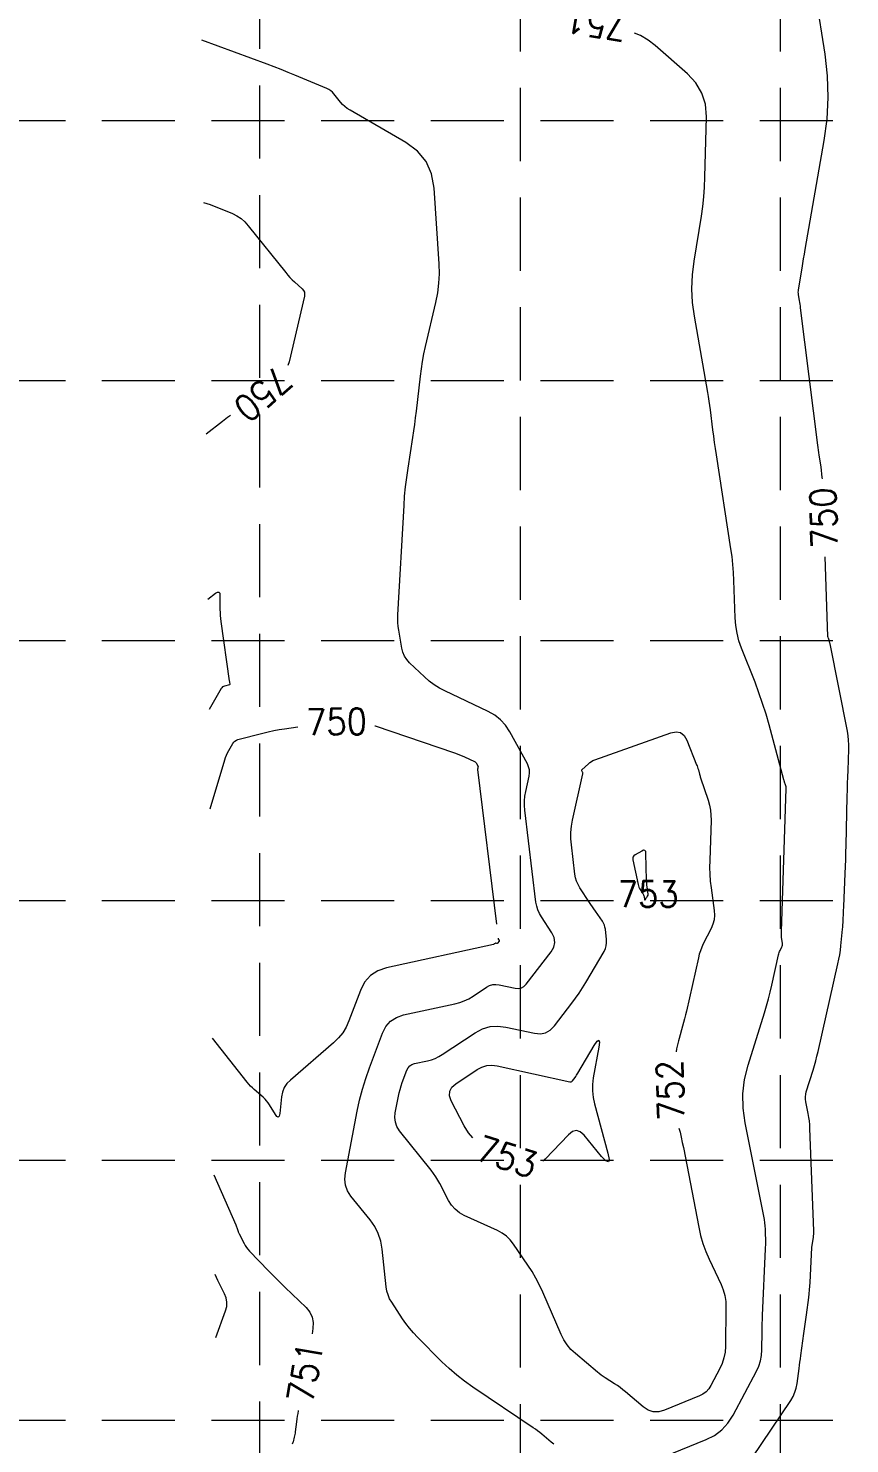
# Model space of a CAD drawing. Header units: feet. Extents: x 46644 to 49208, y 46045 to 47649.
# Drawn here: x 47130.1 to 47256.5, y 46723.2 to 46941 of the extents above; entities that cross this region are included whole.
import ezdxf
from ezdxf.enums import TextEntityAlignment as Align

# ---------------------------------------------------------------- set-up
doc = ezdxf.new("R2010")
doc.units = ezdxf.units.FT
doc.header["$MEASUREMENT"] = 0
doc.linetypes.add('DGN Style 3', pattern=[33.544038, 23.960027, -9.584011])
doc.linetypes.add('HIDDEN', pattern=[0.375, 0.25, -0.125])
doc.layers.add('EC', color=35, linetype='Continuous', lineweight=0)
doc.layers.add('GRID', color=254, linetype='HIDDEN')
doc.styles.add('Style-STANDARD', font='STANDARD.shx')

msp = doc.modelspace()

# ---------------------------------------------------------------- linework, layer by layer
at = {"layer": 'EC', "color": 35, "linetype": 'DGN Style 3', "lineweight": 0}
for p, q in [((47252.71, 46937.03), (47250.3, 46952.39)), ((47224.3, 46939.9), (47223.39, 46940.29)), ((47225.48, 46939.21), (47224.3, 46939.9)), ((47166.88, 46935.5), (47156.81, 46939.22)), ((47226.58, 46938.36), (47225.48, 46939.21)), ((47231.54, 46934.04), (47226.58, 46938.36)), ((47167.95, 46935.09), (47166.88, 46935.5)), ((47253.1, 46933.7), (47252.71, 46937.03)), ((47169.01, 46934.68), (47167.95, 46935.09)), ((47170.08, 46934.25), (47169.01, 46934.68)), ((47171.13, 46933.82), (47170.08, 46934.25)), ((47176.06, 46931.75), (47171.13, 46933.82)), ((47232.85, 46932.64), (47231.54, 46934.04)), ((47253.21, 46930.38), (47253.1, 46933.7)), ((47176.36, 46931.6), (47176.06, 46931.75)), ((47176.64, 46931.41), (47176.36, 46931.6)), ((47176.9, 46931.19), (47176.64, 46931.41)), ((47177.13, 46930.94), (47176.9, 46931.19)), ((47178.13, 46929.68), (47177.13, 46930.94)), ((47233.77, 46931.07), (47232.85, 46932.64)), ((47234.31, 46929.33), (47233.77, 46931.07)), ((47178.46, 46929.31), (47178.13, 46929.68)), ((47178.81, 46928.97), (47178.46, 46929.31)), ((47179.19, 46928.67), (47178.81, 46928.97)), ((47179.61, 46928.41), (47179.19, 46928.67)), ((47234.45, 46927.42), (47234.31, 46929.33)), ((47253.04, 46927.06), (47253.21, 46930.38)), ((47188.2, 46923.45), (47179.61, 46928.41)), ((47234.24, 46918.1), (47234.45, 46927.42)), ((47252.59, 46923.74), (47253.04, 46927.06)), ((47189.99, 46922.14), (47188.2, 46923.45)), ((47191.32, 46920.54), (47189.99, 46922.14)), ((47249.65, 46906.99), (47252.59, 46923.74)), ((47192.17, 46918.64), (47191.32, 46920.54)), ((47192.56, 46916.45), (47192.17, 46918.64)), ((47234.18, 46916.6), (47234.24, 46918.1)), ((47193.32, 46904.76), (47192.56, 46916.45)), ((47234.07, 46915.1), (47234.18, 46916.6)), ((47157.08, 46914.24), (47158.08, 46913.94)), ((47158.08, 46913.94), (47161.5, 46912.51)), ((47233.69, 46912.12), (47233.9, 46913.61)), ((47233.9, 46913.61), (47234.07, 46915.1)), ((47161.5, 46912.51), (47162.21, 46912.16)), ((47162.21, 46912.16), (47162.85, 46911.74)), ((47162.85, 46911.74), (47163.43, 46911.23)), ((47163.43, 46911.23), (47163.96, 46910.65)), ((47232.57, 46905.19), (47233.69, 46912.12)), ((47163.96, 46910.65), (47169.71, 46903.44)), ((47249.53, 46906.27), (47249.65, 46906.99)), ((47193.37, 46903.27), (47193.32, 46904.76)), ((47232.31, 46903.07), (47232.57, 46905.19)), ((47249.17, 46904.14), (47249.29, 46904.85)), ((47249.29, 46904.85), (47249.41, 46905.56)), ((47249.41, 46905.56), (47249.53, 46906.27)), ((47169.71, 46903.44), (47170.02, 46903.06)), ((47170.02, 46903.06), (47170.35, 46902.69)), ((47170.35, 46902.69), (47170.69, 46902.34)), ((47193.3, 46901.79), (47193.37, 46903.27)), ((47232.24, 46900.95), (47232.31, 46903.07)), ((47248.63, 46900.81), (47249.17, 46904.14)), ((47170.69, 46902.34), (47171.05, 46902.01)), ((47171.05, 46902.01), (47172.24, 46900.93)), ((47172.24, 46900.93), (47172.45, 46900.68)), ((47172.45, 46900.68), (47172.58, 46900.41)), ((47172.58, 46900.41), (47172.63, 46900.12)), ((47193.12, 46900.32), (47193.3, 46901.79)), ((47232.34, 46898.83), (47232.24, 46900.95)), ((47248.6, 46900.42), (47248.61, 46900.62)), ((47248.61, 46900.23), (47248.6, 46900.42)), ((47248.61, 46900.62), (47248.63, 46900.81)), ((47172.59, 46899.8), (47170.23, 46889.71)), ((47172.63, 46900.12), (47172.59, 46899.8)), ((47191.24, 46892.06), (47192.84, 46898.86)), ((47192.84, 46898.86), (47193.12, 46900.32)), ((47232.62, 46896.71), (47232.34, 46898.83)), ((47248.64, 46900.03), (47248.61, 46900.23)), ((47248.8, 46899.13), (47248.64, 46900.03)), ((47248.84, 46898.85), (47248.8, 46899.13)), ((47248.89, 46898.57), (47248.84, 46898.85)), ((47248.93, 46898.29), (47248.89, 46898.57)), ((47248.96, 46898.01), (47248.93, 46898.29)), ((47234.67, 46885.01), (47232.62, 46896.71)), ((47251.61, 46876.91), (47248.96, 46898.01)), ((47190.99, 46890.92), (47191.24, 46892.06)), ((47170.23, 46889.71), (47170.04, 46889.16)), ((47190.59, 46888.64), (47190.78, 46889.78)), ((47190.78, 46889.78), (47190.99, 46890.92)), ((47189.82, 46882.1), (47190.44, 46887.49)), ((47190.44, 46887.49), (47190.59, 46888.64)), ((47234.78, 46884.35), (47234.67, 46885.01)), ((47234.89, 46883.68), (47234.78, 46884.35)), ((47234.98, 46883.01), (47234.89, 46883.68)), ((47235.07, 46882.34), (47234.98, 46883.01)), ((47160.76, 46881.12), (47159.96, 46880.52)), ((47161.21, 46881.44), (47160.76, 46881.12)), ((47189.56, 46880.08), (47189.7, 46881.09)), ((47189.7, 46881.09), (47189.82, 46882.1)), ((47235.46, 46879.22), (47235.07, 46882.34)), ((47159.96, 46880.52), (47157.46, 46878.59)), ((47189.27, 46878.06), (47189.42, 46879.07)), ((47189.42, 46879.07), (47189.56, 46880.08)), ((47235.59, 46878.26), (47235.46, 46879.22)), ((47188.54, 46873.36), (47189.27, 46878.06)), ((47235.72, 46877.31), (47235.59, 46878.26)), ((47235.85, 46876.35), (47235.72, 46877.31)), ((47251.66, 46876.52), (47251.61, 46876.91)), ((47251.71, 46876.14), (47251.66, 46876.52)), ((47236, 46875.4), (47235.85, 46876.35)), ((47238.23, 46860.95), (47236, 46875.4)), ((47251.77, 46875.75), (47251.71, 46876.14)), ((47251.82, 46875.36), (47251.77, 46875.75)), ((47252.1, 46873.55), (47251.82, 46875.36)), ((47188.33, 46871.92), (47188.54, 46873.36)), ((47252.18, 46873), (47252.1, 46873.55)), ((47252.24, 46872.45), (47252.18, 46873)), ((47252.29, 46871.89), (47252.24, 46872.45)), ((47188.02, 46869.03), (47188.16, 46870.48)), ((47188.16, 46870.48), (47188.33, 46871.92)), ((47252.3, 46871.7), (47252.29, 46871.89)), ((47187.92, 46867.58), (47188.02, 46869.03)), ((47186.98, 46850.76), (47187.92, 46867.58)), ((47238.4, 46859.73), (47238.23, 46860.95)), ((47238.53, 46858.51), (47238.4, 46859.73)), ((47253.16, 46847.47), (47252.73, 46859.7)), ((47238.63, 46857.28), (47238.53, 46858.51)), ((47238.69, 46856.05), (47238.63, 46857.28)), ((47238.89, 46850.31), (47238.69, 46856.05)), ((47157.73, 46853.2), (47158.9, 46854.11)), ((47158.9, 46854.11), (47159.21, 46854.29)), ((47159.21, 46854.29), (47159.43, 46854.29)), ((47159.43, 46854.29), (47159.56, 46854.11)), ((47159.56, 46854.11), (47159.6, 46853.76)), ((47159.6, 46853.76), (47159.6, 46851.61)), ((47159.6, 46851.61), (47159.61, 46851.15)), ((47159.61, 46851.15), (47159.63, 46850.69)), ((47159.63, 46850.69), (47159.67, 46850.23)), ((47186.97, 46850.17), (47186.98, 46850.76)), ((47238.99, 46849.12), (47238.89, 46850.31)), ((47159.67, 46850.23), (47159.73, 46849.77)), ((47159.73, 46849.77), (47161.03, 46840.61)), ((47186.98, 46849.58), (47186.97, 46850.17)), ((47187.03, 46848.99), (47186.98, 46849.58)), ((47187.11, 46848.4), (47187.03, 46848.99)), ((47187.57, 46845.66), (47187.11, 46848.4)), ((47239.18, 46847.94), (47238.99, 46849.12)), ((47239.47, 46846.78), (47239.18, 46847.94)), ((47239.87, 46845.65), (47239.47, 46846.78)), ((47253.16, 46847.43), (47253.16, 46847.47)), ((47253.17, 46847.39), (47253.16, 46847.43)), ((47253.18, 46847.35), (47253.17, 46847.39)), ((47253.19, 46847.32), (47253.18, 46847.35)), ((47253.26, 46847.15), (47253.19, 46847.32)), ((47253.28, 46847.1), (47253.26, 46847.15)), ((47253.29, 46847.05), (47253.28, 46847.1)), ((47253.31, 46846.99), (47253.29, 46847.05)), ((47253.33, 46846.94), (47253.31, 46846.99)), ((47253.4, 46846.66), (47253.33, 46846.94)), ((47253.42, 46846.57), (47253.4, 46846.66)), ((47253.44, 46846.49), (47253.42, 46846.57)), ((47253.46, 46846.41), (47253.44, 46846.49)), ((47253.48, 46846.32), (47253.46, 46846.41)), ((47256.15, 46832.86), (47253.48, 46846.32)), ((47187.73, 46845.02), (47187.57, 46845.66)), ((47187.98, 46844.43), (47187.73, 46845.02)), ((47188.33, 46843.89), (47187.98, 46844.43)), ((47188.77, 46843.39), (47188.33, 46843.89)), ((47241.94, 46840.4), (47239.87, 46845.65)), ((47191.07, 46841.22), (47188.77, 46843.39)), ((47159.77, 46839.44), (47157.91, 46836.2)), ((47159.87, 46839.57), (47159.77, 46839.44)), ((47159.98, 46839.68), (47159.87, 46839.57)), ((47160.12, 46839.76), (47159.98, 46839.68)), ((47160.27, 46839.82), (47160.12, 46839.76)), ((47161.04, 46840.02), (47160.27, 46839.82)), ((47161.03, 46840.61), (47161.04, 46840.54)), ((47161.04, 46840.54), (47161.05, 46840.48)), ((47161.07, 46840.04), (47161.04, 46840.02)), ((47161.05, 46840.48), (47161.06, 46840.41)), ((47161.06, 46840.41), (47161.07, 46840.35)), ((47161.07, 46840.35), (47161.11, 46840.14)), ((47161.1, 46840.06), (47161.07, 46840.04)), ((47161.11, 46840.09), (47161.1, 46840.06)), ((47161.11, 46840.14), (47161.11, 46840.09)), ((47191.79, 46840.59), (47191.07, 46841.22)), ((47192.56, 46840.02), (47191.79, 46840.59)), ((47193.37, 46839.51), (47192.56, 46840.02)), ((47194.22, 46839.07), (47193.37, 46839.51)), ((47242.55, 46838.79), (47241.94, 46840.4)), ((47200.86, 46835.93), (47194.22, 46839.07)), ((47243.11, 46837.16), (47242.55, 46838.79)), ((47201.89, 46835.35), (47200.86, 46835.93)), ((47202.79, 46834.63), (47201.89, 46835.35)), ((47243.63, 46835.52), (47243.11, 46837.16)), ((47244.1, 46833.86), (47243.63, 46835.52)), ((47167.03, 46832.8), (47167.86, 46832.98)), ((47167.86, 46832.98), (47168.7, 46833.13)), ((47168.7, 46833.13), (47169.54, 46833.26)), ((47169.54, 46833.26), (47171.58, 46833.54)), ((47183.45, 46833.71), (47183.5, 46833.7)), ((47183.5, 46833.7), (47195.71, 46829.55)), ((47203.56, 46833.78), (47202.79, 46834.63)), ((47204.2, 46832.79), (47203.56, 46833.78)), ((47246.39, 46825.39), (47244.1, 46833.86)), ((47256.27, 46832.17), (47256.15, 46832.86)), ((47160.95, 46829.89), (47161.57, 46830.97)), ((47161.57, 46830.97), (47161.72, 46831.19)), ((47161.72, 46831.19), (47161.9, 46831.36)), ((47161.9, 46831.36), (47162.12, 46831.49)), ((47162.12, 46831.49), (47162.36, 46831.58)), ((47162.36, 46831.58), (47166.2, 46832.59)), ((47166.2, 46832.59), (47167.03, 46832.8)), ((47206.9, 46827.87), (47204.2, 46832.79)), ((47217.27, 46828.47), (47228.96, 46832.63)), ((47228.96, 46832.63), (47229.79, 46832.8)), ((47229.79, 46832.8), (47230.49, 46832.66)), ((47230.49, 46832.66), (47231.05, 46832.23)), ((47231.05, 46832.23), (47231.47, 46831.49)), ((47231.47, 46831.49), (47232.95, 46827.72)), ((47256.35, 46831.48), (47256.27, 46832.17)), ((47256.38, 46830.78), (47256.35, 46831.48)), ((47256.37, 46830.09), (47256.38, 46830.78)), ((47158.07, 46820.91), (47160.35, 46828.49)), ((47160.35, 46828.49), (47160.47, 46828.85)), ((47160.47, 46828.85), (47160.61, 46829.21)), ((47160.61, 46829.21), (47160.77, 46829.55)), ((47160.77, 46829.55), (47160.95, 46829.89)), ((47195.71, 46829.55), (47196.1, 46829.41)), ((47196.1, 46829.41), (47196.48, 46829.26)), ((47196.48, 46829.26), (47196.86, 46829.1)), ((47196.86, 46829.1), (47197.23, 46828.93)), ((47197.23, 46828.93), (47198.77, 46828.21)), ((47217, 46828.36), (47217.27, 46828.47)), ((47256.25, 46826.82), (47256.37, 46830.09)), ((47198.77, 46828.21), (47198.86, 46828.15)), ((47198.86, 46828.15), (47198.95, 46828.08)), ((47198.95, 46828.08), (47199.02, 46828)), ((47199.02, 46828), (47199.08, 46827.91)), ((47199.08, 46827.91), (47199.27, 46827.56)), ((47199.26, 46827.14), (47199.25, 46827.1)), ((47199.25, 46827.1), (47199.25, 46827.06)), ((47199.25, 46827.06), (47199.25, 46827.02)), ((47199.25, 46827.02), (47199.25, 46826.97)), ((47199.25, 46826.97), (47202.39, 46801.03)), ((47199.3, 46827.34), (47199.26, 46827.14)), ((47199.27, 46827.56), (47199.29, 46827.51)), ((47199.29, 46827.51), (47199.31, 46827.45)), ((47199.31, 46827.39), (47199.3, 46827.34)), ((47199.31, 46827.45), (47199.31, 46827.39)), ((47207.1, 46827.41), (47206.9, 46827.87)), ((47207.21, 46826.94), (47207.1, 46827.41)), ((47207.17, 46825.96), (47207.24, 46826.45)), ((47207.24, 46826.45), (47207.21, 46826.94)), ((47213.86, 46819.18), (47215.43, 46826.34)), ((47215.27, 46826.85), (47215.28, 46826.89)), ((47215.27, 46826.81), (47215.27, 46826.85)), ((47215.29, 46826.77), (47215.27, 46826.81)), ((47215.28, 46826.89), (47215.31, 46826.92)), ((47215.39, 46826.59), (47215.29, 46826.77)), ((47215.31, 46826.92), (47216.3, 46827.87)), ((47215.42, 46826.53), (47215.39, 46826.59)), ((47215.43, 46826.47), (47215.42, 46826.53)), ((47215.43, 46826.41), (47215.43, 46826.47)), ((47215.43, 46826.34), (47215.43, 46826.41)), ((47216.3, 46827.87), (47216.52, 46828.06)), ((47216.52, 46828.06), (47216.75, 46828.22)), ((47216.75, 46828.22), (47217, 46828.36)), ((47232.95, 46827.72), (47233.03, 46827.53)), ((47233.03, 46827.53), (47233.1, 46827.33)), ((47233.1, 46827.33), (47233.16, 46827.13)), ((47233.16, 46827.13), (47233.22, 46826.93)), ((47233.22, 46826.93), (47233.4, 46826.27)), ((47256.21, 46825.83), (47256.25, 46826.82)), ((47206.66, 46823.61), (47207.17, 46825.96)), ((47233.4, 46826.27), (47233.43, 46826.12)), ((47233.43, 46826.12), (47233.48, 46825.98)), ((47233.48, 46825.98), (47233.52, 46825.84)), ((47233.52, 46825.84), (47233.57, 46825.7)), ((47233.57, 46825.7), (47234.72, 46822.24)), ((47246.42, 46825.29), (47246.39, 46825.39)), ((47246.44, 46825.2), (47246.42, 46825.29)), ((47246.47, 46825.11), (47246.44, 46825.2)), ((47246.5, 46825.02), (47246.47, 46825.11)), ((47246.64, 46824.6), (47246.5, 46825.02)), ((47246.68, 46824.47), (47246.64, 46824.6)), ((47246.71, 46824.34), (47246.68, 46824.47)), ((47246.72, 46824.2), (47246.71, 46824.34)), ((47246.72, 46824.07), (47246.72, 46824.2)), ((47256.15, 46823.83), (47256.18, 46824.83)), ((47256.18, 46824.83), (47256.21, 46825.83)), ((47206.46, 46821.44), (47206.47, 46822.17)), ((47206.47, 46822.17), (47206.53, 46822.89)), ((47206.53, 46822.89), (47206.66, 46823.61)), ((47234.72, 46822.24), (47234.94, 46821.5)), ((47245.99, 46802.04), (47246.72, 46824.07)), ((47255.96, 46815.31), (47256.13, 46822.83)), ((47256.13, 46822.83), (47256.15, 46823.83)), ((47206.52, 46820.72), (47206.46, 46821.44)), ((47208.23, 46806.57), (47206.52, 46820.72)), ((47234.94, 46821.5), (47235.08, 46820.74)), ((47235.08, 46820.74), (47235.16, 46819.97)), ((47235.16, 46819.97), (47235.17, 46819.2)), ((47213.61, 46817.29), (47213.69, 46818.24)), ((47213.69, 46818.24), (47213.86, 46819.18)), ((47235.17, 46819.2), (47234.96, 46812.98)), ((47213.6, 46816.33), (47213.61, 46817.29)), ((47213.68, 46815.37), (47213.6, 46816.33)), ((47214.22, 46810.89), (47213.68, 46815.37)), ((47223.16, 46813.5), (47223.12, 46813.29)), ((47223.12, 46813.29), (47223.13, 46813.06)), ((47223.28, 46813.68), (47223.16, 46813.5)), ((47223.47, 46813.83), (47223.28, 46813.68)), ((47224.51, 46814.44), (47223.47, 46813.83)), ((47224.79, 46814.56), (47224.51, 46814.44)), ((47224.99, 46814.54), (47224.79, 46814.56)), ((47225.11, 46814.38), (47224.99, 46814.54)), ((47225.16, 46814.08), (47225.11, 46814.38)), ((47225.26, 46809.94), (47225.16, 46814.08)), ((47255.9, 46813.14), (47255.93, 46814.23)), ((47255.93, 46814.23), (47255.96, 46815.31)), ((47223.13, 46813.06), (47223.94, 46809.28)), ((47234.96, 46812.98), (47234.95, 46811.92)), ((47234.95, 46811.92), (47234.98, 46810.86)), ((47255.82, 46810.97), (47255.86, 46812.06)), ((47255.86, 46812.06), (47255.9, 46813.14)), ((47214.32, 46810.33), (47214.22, 46810.89)), ((47214.48, 46809.79), (47214.32, 46810.33)), ((47214.71, 46809.28), (47214.48, 46809.79)), ((47214.99, 46808.78), (47214.71, 46809.28)), ((47223.94, 46809.28), (47224, 46809.07)), ((47224, 46809.07), (47224.07, 46808.88)), ((47224.07, 46808.88), (47224.16, 46808.69)), ((47225.27, 46809.69), (47225.26, 46809.94)), ((47225.29, 46809.43), (47225.27, 46809.69)), ((47225.31, 46809.17), (47225.29, 46809.43)), ((47225.34, 46808.92), (47225.31, 46809.17)), ((47225.49, 46807.81), (47225.34, 46808.92)), ((47234.98, 46810.86), (47235.06, 46809.8)), ((47235.06, 46809.8), (47235.18, 46808.75)), ((47255.6, 46805.91), (47255.82, 46810.97)), ((47216.46, 46806.53), (47214.99, 46808.78)), ((47224.16, 46808.69), (47224.27, 46808.51)), ((47224.27, 46808.51), (47224.68, 46807.92)), ((47224.68, 46807.92), (47224.75, 46807.81)), ((47224.75, 46807.81), (47224.8, 46807.69)), ((47224.8, 46807.69), (47224.84, 46807.56)), ((47224.84, 46807.56), (47224.87, 46807.43)), ((47224.87, 46807.43), (47224.91, 46806.99)), ((47224.91, 46806.99), (47224.93, 46806.91)), ((47224.93, 46806.91), (47224.96, 46806.88)), ((47224.96, 46806.88), (47224.99, 46806.9)), ((47224.99, 46806.9), (47225.04, 46806.95)), ((47225.04, 46806.95), (47225.26, 46807.28)), ((47225.26, 46807.28), (47225.29, 46807.33)), ((47225.29, 46807.33), (47225.32, 46807.38)), ((47225.32, 46807.38), (47225.35, 46807.43)), ((47225.35, 46807.43), (47225.38, 46807.48)), ((47225.38, 46807.48), (47225.47, 46807.66)), ((47225.47, 46807.66), (47225.48, 46807.69)), ((47225.48, 46807.69), (47225.49, 46807.73)), ((47225.5, 46807.77), (47225.49, 46807.81)), ((47225.49, 46807.73), (47225.5, 46807.77)), ((47235.18, 46808.75), (47235.66, 46805.31)), ((47208.34, 46805.97), (47208.23, 46806.57)), ((47208.51, 46805.38), (47208.34, 46805.97)), ((47208.76, 46804.82), (47208.51, 46805.38)), ((47209.07, 46804.29), (47208.76, 46804.82)), ((47216.69, 46806.2), (47216.46, 46806.53)), ((47216.91, 46805.86), (47216.69, 46806.2)), ((47217.14, 46805.52), (47216.91, 46805.86)), ((47217.37, 46805.19), (47217.14, 46805.52)), ((47218.45, 46803.63), (47217.37, 46805.19)), ((47235.7, 46804.58), (47235.64, 46803.87)), ((47235.66, 46805.31), (47235.7, 46804.58)), ((47255.51, 46803.78), (47255.56, 46804.93)), ((47255.56, 46804.93), (47255.57, 46805.17)), ((47255.57, 46805.17), (47255.58, 46805.42)), ((47255.58, 46805.42), (47255.59, 46805.66)), ((47255.59, 46805.66), (47255.6, 46805.91)), ((47210.66, 46801.85), (47209.07, 46804.29)), ((47218.62, 46803.34), (47218.45, 46803.63)), ((47218.76, 46803.04), (47218.62, 46803.34)), ((47218.85, 46802.72), (47218.76, 46803.04)), ((47218.91, 46802.39), (47218.85, 46802.72)), ((47219.09, 46800.8), (47218.91, 46802.39)), ((47235.18, 46802.5), (47233.98, 46800.14)), ((47235.47, 46803.18), (47235.18, 46802.5)), ((47235.64, 46803.87), (47235.47, 46803.18)), ((47255.15, 46799.85), (47255.41, 46802.39)), ((47255.41, 46802.39), (47255.44, 46802.74)), ((47255.44, 46802.74), (47255.47, 46803.08)), ((47255.47, 46803.08), (47255.49, 46803.43)), ((47255.49, 46803.43), (47255.51, 46803.78)), ((47201.96, 46800.23), (47201.81, 46800.14)), ((47201.98, 46800.25), (47201.96, 46800.23)), ((47202.01, 46800.25), (47201.98, 46800.25)), ((47202.03, 46800.26), (47202.01, 46800.25)), ((47202.06, 46800.25), (47202.03, 46800.26)), ((47202.19, 46800.22), (47202.06, 46800.25)), ((47202.23, 46800.22), (47202.19, 46800.22)), ((47202.26, 46800.23), (47202.23, 46800.22)), ((47202.29, 46800.24), (47202.26, 46800.23)), ((47202.32, 46800.27), (47202.29, 46800.24)), ((47202.55, 46800.57), (47202.32, 46800.27)), ((47202.39, 46801.03), (47202.4, 46800.97)), ((47202.4, 46800.97), (47202.41, 46800.93)), ((47202.41, 46800.93), (47202.43, 46800.88)), ((47202.43, 46800.88), (47202.46, 46800.83)), ((47202.46, 46800.83), (47202.55, 46800.69)), ((47202.55, 46800.69), (47202.57, 46800.66)), ((47202.57, 46800.6), (47202.55, 46800.57)), ((47202.57, 46800.66), (47202.57, 46800.63)), ((47202.57, 46800.63), (47202.57, 46800.6)), ((47211.02, 46801.11), (47210.66, 46801.85)), ((47210.97, 46799.65), (47211.13, 46800.38)), ((47211.13, 46800.38), (47211.02, 46801.11)), ((47219.05, 46799.86), (47219.1, 46800.32)), ((47219.1, 46800.32), (47219.09, 46800.8)), ((47245.99, 46801.82), (47245.99, 46802.04)), ((47246, 46801.61), (47245.99, 46801.82)), ((47246.01, 46801.4), (47246, 46801.61)), ((47246.04, 46801.18), (47246.01, 46801.4)), ((47246.17, 46800.2), (47246.04, 46801.18)), ((47246.18, 46800.07), (47246.17, 46800.2)), ((47201.68, 46800.08), (47185.25, 46796.48)), ((47201.72, 46800.09), (47201.68, 46800.08)), ((47201.75, 46800.11), (47201.72, 46800.09)), ((47201.78, 46800.12), (47201.75, 46800.11)), ((47201.81, 46800.14), (47201.78, 46800.12)), ((47206.73, 46793.95), (47210.56, 46798.94)), ((47210.56, 46798.94), (47210.97, 46799.65)), ((47215.89, 46794.2), (47218.7, 46798.99)), ((47218.7, 46798.99), (47218.91, 46799.42)), ((47218.91, 46799.42), (47219.05, 46799.86)), ((47233.22, 46798.02), (47231.38, 46789.79)), ((47233.36, 46798.57), (47233.22, 46798.02)), ((47233.54, 46799.1), (47233.36, 46798.57)), ((47233.74, 46799.63), (47233.54, 46799.1)), ((47233.98, 46800.14), (47233.74, 46799.63)), ((47244.52, 46793.81), (47245.56, 46798.44)), ((47245.56, 46798.44), (47245.61, 46798.63)), ((47245.61, 46798.63), (47245.66, 46798.8)), ((47245.66, 46798.8), (47245.73, 46798.98)), ((47245.73, 46798.98), (47245.81, 46799.15)), ((47245.81, 46799.15), (47246.09, 46799.7)), ((47246.09, 46799.7), (47246.14, 46799.82)), ((47246.14, 46799.82), (47246.17, 46799.94)), ((47246.17, 46799.94), (47246.18, 46800.07)), ((47254.84, 46797.79), (47254.97, 46798.47)), ((47254.97, 46798.47), (47255.07, 46799.16)), ((47255.07, 46799.16), (47255.15, 46799.85)), ((47183.88, 46796.02), (47182.75, 46795.28)), ((47185.25, 46796.48), (47183.88, 46796.02)), ((47251.64, 46783.58), (47254.7, 46797.1)), ((47254.7, 46797.1), (47254.84, 46797.79)), ((47181.85, 46794.27), (47181.2, 46792.98)), ((47182.75, 46795.28), (47181.85, 46794.27)), ((47200.63, 46793.5), (47201.09, 46793.74)), ((47201.09, 46793.74), (47201.57, 46793.88)), ((47201.57, 46793.88), (47202.07, 46793.92)), ((47202.07, 46793.92), (47202.58, 46793.86)), ((47202.58, 46793.86), (47205.03, 46793.33)), ((47206.38, 46793.59), (47206.73, 46793.95)), ((47215.39, 46793.39), (47215.89, 46794.2)), ((47244.27, 46792.74), (47244.52, 46793.81)), ((47181.2, 46792.98), (47179.45, 46788.32)), ((47197.2, 46791.4), (47197.88, 46791.72)), ((47197.88, 46791.72), (47198.54, 46792.11)), ((47198.54, 46792.11), (47200.63, 46793.5)), ((47205.03, 46793.33), (47205.53, 46793.28)), ((47205.53, 46793.28), (47205.98, 46793.37)), ((47205.98, 46793.37), (47206.38, 46793.59)), ((47213.76, 46791.04), (47214.33, 46791.81)), ((47214.33, 46791.81), (47214.87, 46792.59)), ((47214.87, 46792.59), (47215.39, 46793.39)), ((47243.71, 46790.62), (47244, 46791.67)), ((47244, 46791.67), (47244.27, 46792.74)), ((47187.85, 46789.21), (47195.75, 46790.94)), ((47195.75, 46790.94), (47196.49, 46791.14)), ((47196.49, 46791.14), (47197.2, 46791.4)), ((47211.06, 46787.52), (47213.76, 46791.04)), ((47231.38, 46789.79), (47231.25, 46789.21)), ((47240.86, 46781.47), (47243.39, 46789.56)), ((47243.39, 46789.56), (47243.71, 46790.62)), ((47179.02, 46787.36), (47178.48, 46786.48)), ((47179.45, 46788.32), (47179.02, 46787.36)), ((47184.62, 46786.41), (47185.14, 46787.44)), ((47185.14, 46787.44), (47185.85, 46788.25)), ((47185.85, 46788.25), (47186.76, 46788.84)), ((47186.76, 46788.84), (47187.85, 46789.21)), ((47200, 46787.07), (47201.16, 46787.42)), ((47201.16, 46787.42), (47202.36, 46787.51)), ((47202.36, 46787.51), (47203.61, 46787.36)), ((47203.61, 46787.36), (47208, 46786.4)), ((47210.43, 46786.87), (47211.06, 46787.52)), ((47230.79, 46787.48), (47230.25, 46785.61)), ((47230.95, 46788.05), (47230.79, 46787.48)), ((47231.1, 46788.63), (47230.95, 46788.05)), ((47231.25, 46789.21), (47231.1, 46788.63)), ((47163.8, 46778.86), (47158.45, 46785.62)), ((47177.08, 46784.93), (47170.43, 46779.2)), ((47177.83, 46785.67), (47177.08, 46784.93)), ((47178.48, 46786.48), (47177.83, 46785.67)), ((47182.62, 46781.09), (47184.62, 46786.41)), ((47193.8, 46783.12), (47198.88, 46786.48)), ((47198.88, 46786.48), (47200, 46787.07)), ((47208, 46786.4), (47208.9, 46786.31)), ((47208.9, 46786.31), (47209.71, 46786.47)), ((47209.71, 46786.47), (47210.43, 46786.87)), ((47217.18, 46784.5), (47217.63, 46785.17)), ((47217.63, 46785.17), (47217.89, 46785.35)), ((47217.98, 46785.04), (47217.88, 46784.24)), ((47217.89, 46785.35), (47217.98, 46785.04)), ((47230.14, 46785.21), (47230.04, 46784.8)), ((47230.25, 46785.61), (47230.14, 46785.21)), ((47192.71, 46782.54), (47193.26, 46782.81)), ((47193.26, 46782.81), (47193.8, 46783.12)), ((47214.69, 46780.26), (47217.18, 46784.5)), ((47217.88, 46784.24), (47217.04, 46779.54)), ((47229.87, 46783.99), (47229.79, 46783.55)), ((47229.95, 46784.4), (47229.87, 46783.99)), ((47230.04, 46784.8), (47229.95, 46784.4)), ((47251.28, 46782.14), (47251.46, 46782.86)), ((47251.46, 46782.86), (47251.64, 46783.58)), ((47182.04, 46779.45), (47182.62, 46781.09)), ((47187.65, 46778.82), (47188.37, 46780.72)), ((47188.37, 46780.72), (47188.56, 46781.09)), ((47188.56, 46781.09), (47188.81, 46781.38)), ((47188.81, 46781.38), (47189.14, 46781.6)), ((47189.14, 46781.6), (47189.53, 46781.73)), ((47189.53, 46781.73), (47191.53, 46782.17)), ((47191.53, 46782.17), (47192.13, 46782.33)), ((47192.13, 46782.33), (47192.71, 46782.54)), ((47195.89, 46778.64), (47199.18, 46780.81)), ((47199.18, 46780.81), (47199.9, 46781.19)), ((47199.9, 46781.19), (47200.65, 46781.42)), ((47200.65, 46781.42), (47201.43, 46781.48)), ((47201.43, 46781.48), (47202.24, 46781.38)), ((47202.24, 46781.38), (47213.42, 46778.94)), ((47240.32, 46779.28), (47240.86, 46781.47)), ((47249.83, 46777.41), (47250.87, 46780.72)), ((47250.87, 46780.72), (47251.08, 46781.43)), ((47251.08, 46781.43), (47251.28, 46782.14)), ((47164.05, 46778.56), (47163.8, 46778.86)), ((47164.31, 46778.28), (47164.05, 46778.56)), ((47169.9, 46778.65), (47169.5, 46778.04)), ((47170.43, 46779.2), (47169.9, 46778.65)), ((47181.53, 46777.79), (47182.04, 46779.45)), ((47187.47, 46778.3), (47187.65, 46778.82)), ((47195.27, 46778.09), (47195.89, 46778.64)), ((47213.42, 46778.94), (47213.55, 46778.92)), ((47213.55, 46778.92), (47213.67, 46778.95)), ((47213.67, 46778.95), (47213.77, 46779)), ((47213.77, 46779), (47213.86, 46779.1)), ((47213.86, 46779.1), (47214.25, 46779.61)), ((47214.25, 46779.61), (47214.37, 46779.77)), ((47214.37, 46779.77), (47214.48, 46779.93)), ((47214.48, 46779.93), (47214.59, 46780.09)), ((47214.59, 46780.09), (47214.69, 46780.26)), ((47216.92, 46778.53), (47216.91, 46777.53)), ((47217.04, 46779.54), (47216.92, 46778.53)), ((47240.06, 46777.08), (47240.32, 46779.28)), ((47164.59, 46778), (47164.31, 46778.28)), ((47164.88, 46777.74), (47164.59, 46778)), ((47166.26, 46776.54), (47164.88, 46777.74)), ((47166.53, 46776.28), (47166.26, 46776.54)), ((47166.78, 46776.01), (47166.53, 46776.28)), ((47169.08, 46776.62), (47168.79, 46774.05)), ((47169.22, 46777.36), (47169.08, 46776.62)), ((47169.5, 46778.04), (47169.22, 46777.36)), ((47181.09, 46776.12), (47181.53, 46777.79)), ((47186.57, 46774.18), (47187.06, 46776.7)), ((47187.06, 46776.7), (47187.17, 46777.24)), ((47187.17, 46777.24), (47187.31, 46777.77)), ((47187.31, 46777.77), (47187.47, 46778.3)), ((47194.92, 46776.76), (47194.95, 46777.47)), ((47195.19, 46775.98), (47194.92, 46776.76)), ((47194.95, 46777.47), (47195.27, 46778.09)), ((47216.91, 46777.53), (47217.01, 46776.53)), ((47217.01, 46776.53), (47217.22, 46775.54)), ((47240.09, 46774.86), (47240.06, 46777.08)), ((47249.69, 46776.64), (47249.74, 46777.02)), ((47249.7, 46776.25), (47249.69, 46776.64)), ((47249.75, 46775.86), (47249.7, 46776.25)), ((47249.74, 46777.02), (47249.83, 46777.41)), ((47167.01, 46775.71), (47166.78, 46776.01)), ((47167.21, 46775.4), (47167.01, 46775.71)), ((47168.12, 46773.9), (47167.21, 46775.4)), ((47168.79, 46774.05), (47168.71, 46773.64)), ((47178.89, 46764.91), (47180.73, 46774.42)), ((47180.73, 46774.42), (47181.09, 46776.12)), ((47186.5, 46773.42), (47186.57, 46774.18)), ((47197.16, 46772.15), (47195.19, 46775.98)), ((47217.22, 46775.54), (47219.28, 46767.97)), ((47240.4, 46772.62), (47240.09, 46774.86)), ((47250.12, 46774.03), (47249.75, 46775.86)), ((47250.22, 46773.46), (47250.12, 46774.03)), ((47168.37, 46773.57), (47168.12, 46773.9)), ((47168.57, 46773.48), (47168.37, 46773.57)), ((47168.71, 46773.64), (47168.57, 46773.48)), ((47186.59, 46772.71), (47186.5, 46773.42)), ((47186.84, 46772.04), (47186.59, 46772.71)), ((47187.25, 46771.4), (47186.84, 46772.04)), ((47197.82, 46771.09), (47197.16, 46772.15)), ((47243.3, 46758.23), (47240.4, 46772.62)), ((47250.3, 46772.9), (47250.22, 46773.46)), ((47250.36, 46772.33), (47250.3, 46772.9)), ((47250.39, 46771.76), (47250.36, 46772.33)), ((47192.1, 46765.33), (47187.25, 46771.4)), ((47198.52, 46770.29), (47197.82, 46771.09)), ((47213.22, 46770.79), (47209.66, 46767.03)), ((47213.84, 46771.28), (47213.22, 46770.79)), ((47214.44, 46771.43), (47213.84, 46771.28)), ((47215.04, 46771.24), (47214.44, 46771.43)), ((47215.62, 46770.71), (47215.04, 46771.24)), ((47218.31, 46767.46), (47215.62, 46770.71)), ((47230.23, 46771.78), (47230.4, 46771.16)), ((47230.4, 46771.16), (47230.58, 46770.39)), ((47230.58, 46770.39), (47230.75, 46769.61)), ((47250.97, 46755.99), (47250.39, 46771.76)), ((47219.28, 46767.97), (47219.47, 46767)), ((47230.75, 46769.61), (47230.91, 46768.84)), ((47230.91, 46768.84), (47233.28, 46756.57)), ((47192.47, 46764.84), (47192.1, 46765.33)), ((47209.66, 46767.03), (47209.28, 46766.72)), ((47218.99, 46766.75), (47218.31, 46767.46)), ((47219.37, 46766.6), (47218.99, 46766.75)), ((47219.47, 46767), (47219.37, 46766.6)), ((47158.67, 46764.62), (47162.02, 46756.9)), ((47178.8, 46763.95), (47178.89, 46764.91)), ((47178.91, 46763.03), (47178.8, 46763.95)), ((47192.82, 46764.33), (47192.47, 46764.84)), ((47193.15, 46763.8), (47192.82, 46764.33)), ((47193.44, 46763.26), (47193.15, 46763.8)), ((47194.77, 46760.67), (47193.44, 46763.26)), ((47179.24, 46762.17), (47178.91, 46763.03)), ((47179.76, 46761.35), (47179.24, 46762.17)), ((47182.71, 46757.67), (47179.76, 46761.35)), ((47195.23, 46759.94), (47194.77, 46760.67)), ((47195.78, 46759.31), (47195.23, 46759.94)), ((47196.44, 46758.78), (47195.78, 46759.31)), ((47197.2, 46758.36), (47196.44, 46758.78)), ((47162.02, 46756.9), (47162.08, 46756.77)), ((47162.08, 46756.77), (47162.13, 46756.63)), ((47162.13, 46756.63), (47162.18, 46756.5)), ((47183.41, 46756.66), (47182.71, 46757.67)), ((47183.95, 46755.57), (47183.41, 46756.66)), ((47202.31, 46756.04), (47197.2, 46758.36)), ((47243.39, 46757.74), (47243.3, 46758.23)), ((47243.45, 46757.25), (47243.39, 46757.74)), ((47243.5, 46756.76), (47243.45, 46757.25)), ((47243.53, 46756.27), (47243.5, 46756.76)), ((47162.18, 46756.5), (47162.23, 46756.36)), ((47162.23, 46756.36), (47162.38, 46755.92)), ((47162.38, 46755.92), (47162.41, 46755.82)), ((47162.41, 46755.82), (47162.45, 46755.73)), ((47162.45, 46755.73), (47162.49, 46755.64)), ((47162.49, 46755.64), (47162.53, 46755.55)), ((47162.53, 46755.55), (47163.3, 46754.05)), ((47184.33, 46754.42), (47183.95, 46755.57)), ((47184.55, 46753.2), (47184.33, 46754.42)), ((47203.03, 46755.65), (47202.31, 46756.04)), ((47203.68, 46755.17), (47203.03, 46755.65)), ((47204.26, 46754.61), (47203.68, 46755.17)), ((47204.77, 46753.96), (47204.26, 46754.61)), ((47233.28, 46756.57), (47233.57, 46755.3)), ((47233.57, 46755.3), (47233.93, 46754.05)), ((47243.62, 46753.96), (47243.53, 46756.27)), ((47250.75, 46753.8), (47250.92, 46754.98)), ((47250.92, 46754.98), (47250.95, 46755.23)), ((47250.95, 46755.23), (47250.97, 46755.48)), ((47250.98, 46755.74), (47250.97, 46755.99)), ((47250.97, 46755.48), (47250.98, 46755.74)), ((47163.3, 46754.05), (47163.47, 46753.74)), ((47163.47, 46753.74), (47163.67, 46753.44)), ((47163.67, 46753.44), (47163.88, 46753.16)), ((47163.88, 46753.16), (47164.12, 46752.89)), ((47164.12, 46752.89), (47167.08, 46749.84)), ((47185.19, 46747.36), (47184.55, 46753.2)), ((47206.97, 46750.73), (47204.77, 46753.96)), ((47233.93, 46754.05), (47234.38, 46752.82)), ((47234.38, 46752.82), (47234.89, 46751.62)), ((47243.09, 46742.96), (47243.54, 46753.25)), ((47243.54, 46753.25), (47243.55, 46753.32)), ((47243.55, 46753.39), (47243.56, 46753.46)), ((47243.55, 46753.32), (47243.55, 46753.39)), ((47243.56, 46753.46), (47243.57, 46753.53)), ((47243.57, 46753.53), (47243.61, 46753.76)), ((47243.61, 46753.81), (47243.62, 46753.86)), ((47243.61, 46753.76), (47243.61, 46753.81)), ((47243.62, 46753.91), (47243.62, 46753.96)), ((47243.62, 46753.86), (47243.62, 46753.91)), ((47250.42, 46748.07), (47250.61, 46752.35)), ((47250.61, 46752.35), (47250.63, 46752.71)), ((47250.63, 46752.71), (47250.66, 46753.08)), ((47250.66, 46753.08), (47250.7, 46753.44)), ((47250.7, 46753.44), (47250.75, 46753.8)), ((47207.62, 46749.73), (47206.97, 46750.73)), ((47234.89, 46751.62), (47236.71, 46747.74)), ((47159.04, 46748.82), (47158.84, 46749.27)), ((47159.25, 46748.37), (47159.04, 46748.82)), ((47160.31, 46746.31), (47159.25, 46748.37)), ((47167.08, 46749.84), (47167.71, 46749.19)), ((47167.71, 46749.19), (47168.36, 46748.55)), ((47168.36, 46748.55), (47169, 46747.91)), ((47169, 46747.91), (47169.65, 46747.27)), ((47208.22, 46748.7), (47207.62, 46749.73)), ((47208.77, 46747.65), (47208.22, 46748.7)), ((47250.39, 46747.49), (47250.42, 46748.07)), ((47160.56, 46745.67), (47160.31, 46746.31)), ((47169.65, 46747.27), (47172.86, 46744.18)), ((47185.29, 46746.73), (47185.19, 46747.36)), ((47185.47, 46746.13), (47185.29, 46746.73)), ((47185.71, 46745.55), (47185.47, 46746.13)), ((47209.27, 46746.56), (47208.77, 46747.65)), ((47212.08, 46740.07), (47209.27, 46746.56)), ((47236.71, 46747.74), (47237.05, 46746.9)), ((47237.05, 46746.9), (47237.29, 46746.03)), ((47237.29, 46746.03), (47237.43, 46745.15)), ((47249.85, 46743.07), (47250.21, 46745.76)), ((47250.21, 46745.76), (47250.29, 46746.33)), ((47250.29, 46746.33), (47250.34, 46746.91)), ((47250.34, 46746.91), (47250.39, 46747.49)), ((47158.94, 46739.61), (47160.46, 46743.71)), ((47160.46, 46743.71), (47160.64, 46744.38)), ((47160.67, 46745.03), (47160.56, 46745.67)), ((47160.64, 46744.38), (47160.67, 46745.03)), ((47172.86, 46744.18), (47173.45, 46743.48)), ((47186.03, 46745), (47185.71, 46745.55)), ((47187.68, 46742.48), (47186.03, 46745)), ((47237.47, 46744.24), (47237.39, 46738.2)), ((47237.43, 46745.15), (47237.47, 46744.24)), ((47173.45, 46743.48), (47173.81, 46742.71)), ((47173.81, 46742.71), (47173.96, 46741.87)), ((47173.96, 46741.87), (47173.9, 46740.96)), ((47188.21, 46741.73), (47187.68, 46742.48)), ((47188.77, 46741), (47188.21, 46741.73)), ((47243.03, 46741.13), (47243.05, 46741.74)), ((47243.05, 46741.74), (47243.07, 46742.35)), ((47243.07, 46742.35), (47243.09, 46742.96)), ((47249.55, 46740.9), (47249.65, 46741.63)), ((47249.65, 46741.63), (47249.75, 46742.35)), ((47249.75, 46742.35), (47249.85, 46743.07)), ((47173.9, 46740.96), (47173.76, 46740.14)), ((47189.36, 46740.31), (47188.77, 46741)), ((47189.99, 46739.64), (47189.36, 46740.31)), ((47193.76, 46735.86), (47189.99, 46739.64)), ((47212.5, 46739.23), (47212.08, 46740.07)), ((47213.01, 46738.45), (47212.5, 46739.23)), ((47242.99, 46737.68), (47243.02, 46740.52)), ((47243.02, 46740.52), (47243.03, 46741.13)), ((47249, 46736.8), (47249.46, 46740.18)), ((47249.46, 46740.18), (47249.55, 46740.9)), ((47213.6, 46737.75), (47213.01, 46738.45)), ((47214.29, 46737.1), (47213.6, 46737.75)), ((47217.68, 46734.26), (47214.29, 46737.1)), ((47237.33, 46737.32), (47237.16, 46736.45)), ((47237.39, 46738.2), (47237.33, 46737.32)), ((47242.93, 46736.82), (47242.99, 46737.68)), ((47194.87, 46734.8), (47193.76, 46735.86)), ((47236.89, 46735.61), (47236.52, 46734.8)), ((47237.16, 46736.45), (47236.89, 46735.61)), ((47242.15, 46734.39), (47242.51, 46735.18)), ((47242.51, 46735.18), (47242.77, 46735.98)), ((47242.77, 46735.98), (47242.93, 46736.82)), ((47248.41, 46732.51), (47248.73, 46734.82)), ((47248.73, 46734.82), (47248.8, 46735.32)), ((47248.8, 46735.32), (47248.86, 46735.81)), ((47248.86, 46735.81), (47248.93, 46736.31)), ((47248.93, 46736.31), (47249, 46736.8)), ((47196.03, 46733.79), (47194.87, 46734.8)), ((47197.23, 46732.85), (47196.03, 46733.79)), ((47198.49, 46731.96), (47197.23, 46732.85)), ((47217.97, 46734.03), (47217.68, 46734.26)), ((47218.26, 46733.8), (47217.97, 46734.03)), ((47218.56, 46733.59), (47218.26, 46733.8)), ((47218.87, 46733.39), (47218.56, 46733.59)), ((47220.32, 46732.47), (47218.87, 46733.39)), ((47236.52, 46734.8), (47235.14, 46732.2)), ((47238.56, 46727.63), (47242.15, 46734.39)), ((47207.81, 46725.71), (47198.49, 46731.96)), ((47220.76, 46732.18), (47220.32, 46732.47)), ((47221.19, 46731.87), (47220.76, 46732.18)), ((47221.61, 46731.55), (47221.19, 46731.87)), ((47222.02, 46731.22), (47221.61, 46731.55)), ((47224.7, 46728.94), (47222.02, 46731.22)), ((47233.38, 46730.6), (47228.01, 46728.41)), ((47233.93, 46730.88), (47233.38, 46730.6)), ((47234.41, 46731.24), (47233.93, 46730.88)), ((47234.81, 46731.68), (47234.41, 46731.24)), ((47235.14, 46732.2), (47234.81, 46731.68)), ((47247.43, 46729.9), (47247.79, 46730.51)), ((47247.79, 46730.51), (47248.07, 46731.15)), ((47248.07, 46731.15), (47248.28, 46731.81)), ((47248.28, 46731.81), (47248.41, 46732.51)), ((47171.64, 46728.32), (47171.57, 46727.9)), ((47171.64, 46728.33), (47171.64, 46728.32)), ((47225.47, 46728.43), (47224.7, 46728.94)), ((47226.28, 46728.17), (47225.47, 46728.43)), ((47228.01, 46728.41), (47227.12, 46728.17)), ((47241.5, 46721.06), (47247.43, 46729.9)), ((47171.38, 46726.63), (47171.19, 46725.07)), ((47171.44, 46727.05), (47171.38, 46726.63)), ((47171.5, 46727.48), (47171.44, 46727.05)), ((47171.57, 46727.9), (47171.5, 46727.48)), ((47227.12, 46728.17), (47226.28, 46728.17)), ((47236.83, 46725.38), (47237.78, 46726.41)), ((47237.78, 46726.41), (47238.56, 46727.63)), ((47171.04, 46724.23), (47170.87, 46723.55)), ((47171.08, 46724.44), (47171.04, 46724.23)), ((47171.13, 46724.65), (47171.08, 46724.44)), ((47171.16, 46724.86), (47171.13, 46724.65)), ((47171.19, 46725.07), (47171.16, 46724.86)), ((47208.14, 46725.47), (47207.81, 46725.71)), ((47208.47, 46725.23), (47208.14, 46725.47)), ((47208.8, 46724.98), (47208.47, 46725.23)), ((47209.11, 46724.73), (47208.8, 46724.98)), ((47210.57, 46723.5), (47209.11, 46724.73)), ((47234.42, 46723.88), (47235.71, 46724.53)), ((47235.71, 46724.53), (47236.83, 46725.38)), ((47170.75, 46723.3), (47170.65, 46723.21)), ((47170.82, 46723.41), (47170.75, 46723.3)), ((47170.87, 46723.55), (47170.82, 46723.41)), ((47210.77, 46723.34), (47210.57, 46723.5)), ((47210.98, 46723.18), (47210.77, 46723.34)), ((47228, 46721.26), (47234.42, 46723.88))]:
    msp.add_line(p, q, dxfattribs=at)
at = {"layer": 'GRID', "color": 252, "linetype": 'HIDDEN', "lineweight": 0, "ltscale": 45}
for p, q in [((47165.67, 47607.23), (47165.67, 46206.68)), ((47205.8, 47606.85), (47205.8, 46206.68)), ((47245.8, 47606.85), (47245.8, 46206.68)), ((46685.8, 46926.85), (49165.8, 46926.85)), ((46685.8, 46886.85), (49165.8, 46886.85)), ((46685.8, 46846.85), (49165.8, 46846.85)), ((46685.8, 46806.85), (49165.8, 46806.85)), ((46685.8, 46766.85), (49165.8, 46766.85)), ((46685.8, 46726.85), (49165.8, 46726.85))]:
    msp.add_line(p, q, dxfattribs=at)

# ---------------------------------------------------------------- texts
at = {"layer": 'EC', "color": 35, "linetype": 'DGN Style 3', "lineweight": 0, "style": 'Style-STANDARD'}
for s, rotation, p in [('751', 170.3301, (47217.57, 46941.72)), ('750', 221.1233, (47166.21, 46884.75)), ('750', 92.0545, (47252.51, 46865.7)), ('750', 0.8251, (47177.53, 46834.34)), ('752', 92.1618, (47228.92, 46777.62)), ('753', 341.6027, (47203.74, 46767.41)), ('751', 79.8454, (47172.7, 46734.23))]:
    msp.add_text(s, height=4, rotation=rotation, dxfattribs=at).set_placement(p, align=Align.MIDDLE_CENTER)
msp.add_text('753', height=4, dxfattribs=at).set_placement((47225.49, 46807.81), align=Align.MIDDLE_CENTER)

doc.saveas('drawing.dxf')
